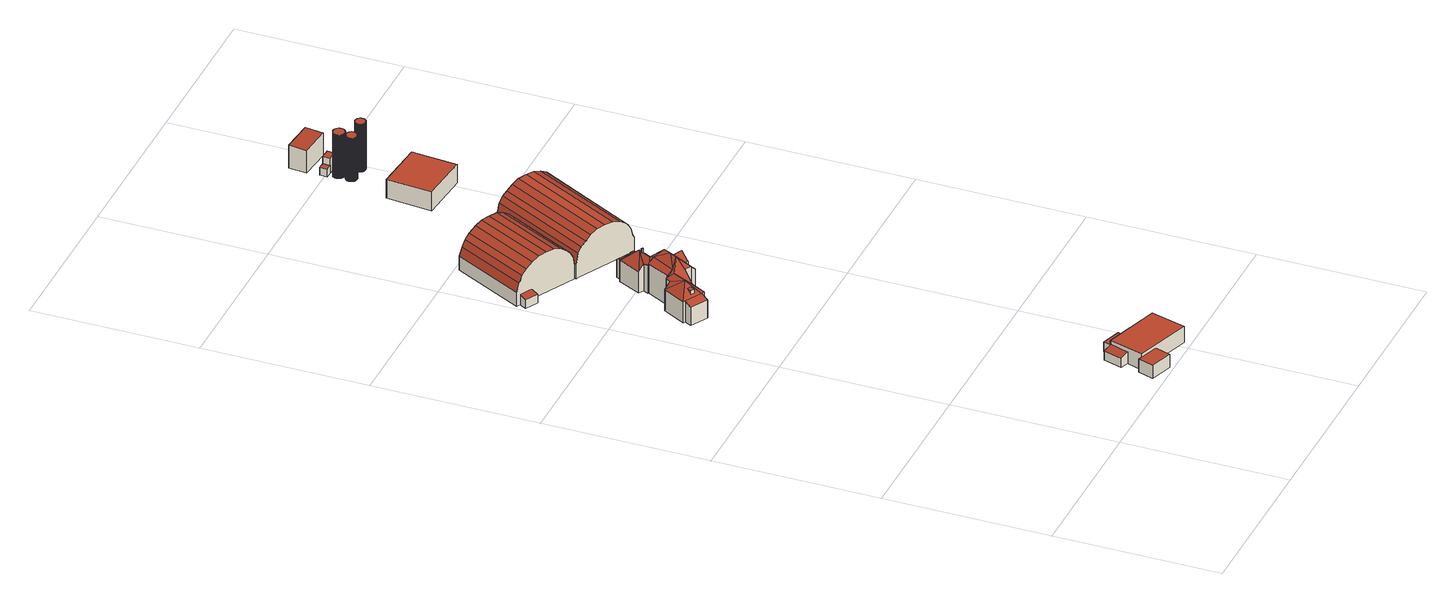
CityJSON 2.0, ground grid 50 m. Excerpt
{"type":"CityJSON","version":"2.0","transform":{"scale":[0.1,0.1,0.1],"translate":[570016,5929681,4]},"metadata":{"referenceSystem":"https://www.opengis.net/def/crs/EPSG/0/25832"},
"CityObjects":{
"building1":{"type":"Building","attributes":{"Grundfläche 2D":"279.252786","Grundhöhe NN":"5.269"},"geometry":[{"type":"Solid","lod":"3","boundaries":[[[[0,1,2,3]],[[4,5,6,7,8]],[[9,10,11,12,13,14]],[[15,16,17,18]],[[19,20,21,22]],[[0,3,23,24]],[[1,0,24,25]],[[2,1,25,26]],[[5,27,28,6]],[[7,6,28,29]],[[8,7,29,30]],[[4,8,30,31]],[[32,9,14,5,4,31]],[[10,9,32,33]],[[26,34,22,21,35,36,12,11,10,33,23,3,2]],[[17,37,27,5,14,13,12,36,38,18]],[[15,18,38,39]],[[16,15,39,40]],[[17,16,40,37]],[[19,22,34,41]],[[20,19,41,42]],[[21,20,42,35]],[[32,31,30,29,28,27,37,40,39,38,36,35,42,41,34,26,25,24,23,33]]]],"semantics":{"surfaces":[{"type":"RoofSurface"},{"type":"WallSurface"},{"type":"GroundSurface"}],"values":[[0,0,0,0,0,1,1,1,1,1,1,1,1,1,1,1,1,1,1,1,1,1,2]]}}]},
"building2":{"type":"Building","attributes":{"Grundfläche 2D":"238.923069","Grundhöhe NN":"4.701"},"children":["building2-1","building2-2","building2-3"],"geometry":[{"type":"Solid","lod":"3","boundaries":[[[[43,44,45,46,47,48,49]],[[50,44,43]],[[51,52,53,54,47,46,55]],[[56,57,58,59]],[[60,61,57]],[[58,57,61,62]],[[63,64,60]],[[64,65,61,60]],[[66,67,68]],[[69,70,66]],[[71,67,66,70,72,73]],[[74,72,70]],[[75,76,74]],[[76,72,74]],[[77,76,75]],[[78,72,76]],[[79,72,78]],[[80,81,82,83]],[[67,71,73,72,83,82]],[[84,85,61,65,86,87]],[[88,61,85]],[[62,61,88]],[[89,90,91]],[[89,91,92,93,94,95]],[[96,89,86,65]],[[96,90,89]],[[67,82,91]],[[97,96,65,64]],[[98,96,97]],[[99,100,101,102,103,104,51,55,46,45,44,105,106,107,90,96,98]],[[50,108,109,110,111,112,105]],[[105,44,50]],[[68,107,106]],[[68,67,107]],[[83,72,79]],[[107,67,91]],[[91,90,107]],[[89,95,86]],[[82,92,91]],[[95,94,87,86]],[[81,93,92,82]],[[109,108,50,43,49]],[[104,103,53,52,51]],[[47,54,53,103,102,110,109,49,48]],[[57,56,113,114]],[[60,57,114,115]],[[63,60,115,116]],[[64,63,116,117]],[[97,64,117,118]],[[98,97,118,119]],[[99,98,119,120]],[[100,99,120,121]],[[101,100,121,122]],[[102,101,122,123]],[[110,102,123,124]],[[111,110,124,125]],[[112,111,125,126]],[[105,112,126,127]],[[106,105,127,128]],[[68,106,128,129]],[[66,68,129,130]],[[69,66,130,131]],[[70,69,131,132]],[[74,70,132,133]],[[75,74,133,134]],[[77,75,134,135]],[[76,77,135,136]],[[78,76,136,137]],[[79,78,137,138]],[[83,79,138,139]],[[80,83,139,140]],[[81,80,140,141]],[[94,93,81,141,142,87]],[[84,87,142,143]],[[85,84,143,144]],[[88,85,144,145]],[[62,88,145,146]],[[58,62,146,147]],[[59,58,147,148]],[[56,59,148,113]],[[133,132,131,130,129,128,127,126,125,124,123,122,121,120,119,118,117,116,115,114,113,148,147,146,145,144,143,142,141,140,139,138,137,136,135,134]]]],"semantics":{"surfaces":[{"type":"RoofSurface"},{"type":"WallSurface"},{"type":"GroundSurface"}],"values":[[0,0,0,0,0,0,0,0,0,0,0,0,0,0,0,0,0,0,0,0,0,0,0,0,0,0,0,0,0,0,0,0,0,0,0,0,0,1,1,1,1,1,1,1,1,1,1,1,1,1,1,1,1,1,1,1,1,1,1,1,1,1,1,1,1,1,1,1,1,1,1,1,1,1,1,1,1,1,1,1,2]]}}]},
"building2-1":{"type":"BuildingInstallation","parents":["building2"],"geometry":[{"type":"MultiSurface","lod":"3","boundaries":[[[149,150,151,152,153,154]],[[155,152,151,150,156,71]],[[153,152,155,157]],[[158,149,154,153,157,73]],[[150,149,158,156]]],"semantics":{"surfaces":[{"type":"RoofSurface"},{"type":"WallSurface"}],"values":[0,1,1,1,1]}}]},
"building2-2":{"type":"BuildingInstallation","parents":["building2"],"geometry":[{"type":"MultiSurface","lod":"3","boundaries":[[[159,160,161,162]],[[162,161,163,164]],[[162,164,159]],[[160,163,161]]],"semantics":{"surfaces":[{"type":"RoofSurface"},{"type":"WallSurface"}],"values":[0,1,1,1]}}]},
"building2-3":{"type":"BuildingInstallation","parents":["building2"],"geometry":[{"type":"MultiSurface","lod":"3","boundaries":[[[165,166,167,168]],[[166,169,167]],[[168,170,165]],[[166,165,170,169]]],"semantics":{"surfaces":[{"type":"RoofSurface"},{"type":"WallSurface"}],"values":[0,1,1,1]}}]},
"building3":{"type":"Building","attributes":{"Grundfläche 2D":"504.035722","Grundhöhe NN":"5.542"},"geometry":[{"type":"Solid","lod":"3","boundaries":[[[[171,172,173,174]],[[172,175,176,173]],[[175,177,178,176]],[[177,179,180,178]],[[179,181,182,180]],[[181,183,184,182]],[[183,185,186,184]],[[185,187,188,186]],[[187,189,190,188]],[[189,191,192,190]],[[192,191,193,194,195]],[[193,196,197,194]],[[198,199,200,201]],[[196,193,191,189,187,185,183,181,179,177,175,172,171,202,203]],[[197,196,203,204]],[[205,201,200,206,207,174,173,176,178,180,182,184,186,188,190,192,195,194,197,204,208]],[[171,174,207,202]],[[198,201,205,209]],[[199,198,209,210]],[[200,199,210,206]],[[210,209,205,208,204,203,202,207,206]]]],"semantics":{"surfaces":[{"type":"RoofSurface"},{"type":"WallSurface"},{"type":"GroundSurface"}],"values":[[0,0,0,0,0,0,0,0,0,0,0,0,0,1,1,1,1,1,1,1,2]]}}]},
"building4":{"type":"Building","attributes":{"Grundfläche 2D":"686.139429","Grundhöhe NN":"5.403"},"geometry":[{"type":"Solid","lod":"3","boundaries":[[[[211,212,213,214]],[[215,211,214,216]],[[217,215,216,218]],[[219,217,218,220]],[[221,219,220,222]],[[223,221,222,224]],[[225,223,224,226]],[[227,225,226,228]],[[229,227,228,230]],[[231,229,230,232]],[[233,231,232,234]],[[235,233,234,236]],[[237,235,236,238]],[[239,240,238,236,234,232,230,228,226,224,222,220,218,216,214,213,241,242]],[[237,238,240,243]],[[212,211,215,217,219,221,223,225,227,229,231,233,235,237,243,244]],[[213,212,244,241]],[[240,239,242,241,244,243]]]],"semantics":{"surfaces":[{"type":"RoofSurface"},{"type":"WallSurface"},{"type":"GroundSurface"}],"values":[[0,0,0,0,0,0,0,0,0,0,0,0,0,1,1,1,1,2]]}}]},
"building5":{"type":"Building","attributes":{"Grundfläche 2D":"211.695597","Grundhöhe NN":"6.324"},"geometry":[{"type":"Solid","lod":"3","boundaries":[[[[245,246,247,248]],[[249,250,248,247]],[[250,251,245,248]],[[251,252,246,245]],[[252,249,247,246]],[[252,251,250,249]]]],"semantics":{"surfaces":[{"type":"RoofSurface"},{"type":"WallSurface"},{"type":"GroundSurface"}],"values":[[0,1,1,1,1,2]]}}]},
"building6":{"type":"Building","attributes":{"Grundfläche 2D":"8.446746","Grundhöhe NN":"6.352"},"geometry":[{"type":"Solid","lod":"3","boundaries":[[[[253,254,255,256,257,258,259,260,261,262,263,264,265,266,267,268,269,270,271,272,273,274,275,276,277,278,279,280,281,282,283,284,285,286,287,288,289,290,291,292,293,294,295,296,297,298,299,300,301,302,303,304,305,306,307,308,309,310,311,312,313,314,315,316,317,318,319,320,321,322,323,324,325,326,327,328,329,330,331,332,333,334,335,336,337,338,339,340,341,342,343,344,345,346,347,348,349]],[[350,351,260,259]],[[351,352,261,260]],[[352,353,262,261]],[[353,354,263,262]],[[354,355,264,263]],[[355,356,265,264]],[[356,357,266,265]],[[358,350,259,258]],[[359,360,254,253]],[[360,361,255,254]],[[361,362,256,255]],[[362,363,257,256]],[[363,358,258,257]],[[357,364,267,266]],[[364,365,268,267]],[[365,366,269,268]],[[366,367,270,269]],[[367,368,271,270]],[[368,369,272,271]],[[369,370,273,272]],[[370,371,274,273]],[[371,372,275,274]],[[372,373,276,275]],[[373,374,277,276]],[[374,375,278,277]],[[375,376,279,278]],[[376,377,280,279]],[[377,378,281,280]],[[378,379,282,281]],[[379,380,283,282]],[[380,381,284,283]],[[381,382,285,284]],[[382,383,286,285]],[[383,384,287,286]],[[384,385,288,287]],[[385,386,289,288]],[[386,387,290,289]],[[387,388,291,290]],[[388,389,292,291]],[[389,390,293,292]],[[390,391,294,293]],[[391,392,295,294]],[[392,393,296,295]],[[393,394,297,296]],[[394,395,298,297]],[[395,396,299,298]],[[396,397,300,299]],[[397,398,301,300]],[[398,399,302,301]],[[399,400,303,302]],[[400,401,304,303]],[[401,402,305,304]],[[402,403,306,305]],[[403,404,307,306]],[[404,405,308,307]],[[405,406,309,308]],[[406,407,310,309]],[[407,408,311,310]],[[408,409,312,311]],[[409,410,313,312]],[[410,411,314,313]],[[411,412,315,314]],[[412,413,316,315]],[[413,414,317,316]],[[414,415,318,317]],[[415,416,319,318]],[[416,417,320,319]],[[417,418,321,320]],[[418,419,322,321]],[[419,420,323,322]],[[420,421,324,323]],[[421,422,325,324]],[[422,423,326,325]],[[423,424,327,326]],[[424,425,328,327]],[[425,426,329,328]],[[426,427,330,329]],[[427,428,331,330]],[[428,429,332,331]],[[429,430,333,332]],[[430,431,334,333]],[[431,432,335,334]],[[432,433,336,335]],[[433,434,337,336]],[[434,435,338,337]],[[435,436,339,338]],[[436,437,340,339]],[[437,438,341,340]],[[438,439,342,341]],[[439,440,343,342]],[[440,441,344,343]],[[441,442,345,344]],[[442,443,346,345]],[[443,444,347,346]],[[444,445,348,347]],[[445,446,349,348]],[[446,359,253,349]],[[444,443,442,441,440,439,438,437,436,435,434,433,432,431,430,429,428,427,426,425,424,423,422,421,420,419,418,417,416,415,414,413,412,411,410,409,408,407,406,405,404,403,402,401,400,399,398,397,396,395,394,393,392,391,390,389,388,387,386,385,384,383,382,381,380,379,378,377,376,375,374,373,372,371,370,369,368,367,366,365,364,357,356,355,354,353,352,351,350,358,363,362,361,360,359,446,445]]]],"semantics":{"surfaces":[{"type":"RoofSurface"},{"type":"WallSurface"},{"type":"GroundSurface"}],"values":[[0,1,1,1,1,1,1,1,1,1,1,1,1,1,1,1,1,1,1,1,1,1,1,1,1,1,1,1,1,1,1,1,1,1,1,1,1,1,1,1,1,1,1,1,1,1,1,1,1,1,1,1,1,1,1,1,1,1,1,1,1,1,1,1,1,1,1,1,1,1,1,1,1,1,1,1,1,1,1,1,1,1,1,1,1,1,1,1,1,1,1,1,1,1,1,1,1,1,2]]}}]},
"building7":{"type":"Building","attributes":{"Grundfläche 2D":"9.707721","Grundhöhe NN":"6.362"},"geometry":[{"type":"Solid","lod":"3","boundaries":[[[[447,448,449,450,451,452,453,454,455,456,457,458,459,460,461,462,463,464,465,466,467,468,469,470,471,472,473,474,475,476,477,478,479,480,481,482,483,484,485,486,487,488,489,490,491,492,493,494,495,496,497,498,499,500,501,502,503,504,505,506,507,508,509,510,511,512,513,514,515,516,517,518,519,520,521,522,523,524,525,526,527,528,529,530,531,532,533,534,535,536,537,538,539,540,541,542,543,544,545]],[[546,547,451,450]],[[547,548,452,451]],[[548,549,453,452]],[[549,550,454,453]],[[550,551,455,454]],[[551,552,456,455]],[[552,553,457,456]],[[553,554,458,457]],[[555,556,533,532]],[[556,557,534,533]],[[557,558,535,534]],[[558,559,536,535]],[[559,560,537,536]],[[560,561,538,537]],[[562,546,450,449]],[[561,563,539,538]],[[563,564,540,539]],[[564,565,541,540]],[[565,566,542,541]],[[566,567,543,542]],[[567,568,544,543]],[[568,569,545,544]],[[569,570,447,545]],[[570,571,448,447]],[[571,562,449,448]],[[554,572,459,458]],[[572,573,460,459]],[[573,574,461,460]],[[574,575,462,461]],[[575,576,463,462]],[[576,577,464,463]],[[577,578,465,464]],[[578,579,466,465]],[[579,580,467,466]],[[580,581,468,467]],[[581,582,469,468]],[[582,583,470,469]],[[583,584,471,470]],[[584,585,472,471]],[[585,586,473,472]],[[586,587,474,473]],[[587,588,475,474]],[[588,589,476,475]],[[589,590,477,476]],[[590,591,478,477]],[[591,592,479,478]],[[592,593,480,479]],[[593,594,481,480]],[[594,595,482,481]],[[595,596,483,482]],[[596,597,484,483]],[[597,598,485,484]],[[598,599,486,485]],[[599,600,487,486]],[[600,601,488,487]],[[601,602,489,488]],[[602,603,490,489]],[[603,604,491,490]],[[604,605,492,491]],[[605,606,493,492]],[[606,607,494,493]],[[607,608,495,494]],[[608,609,496,495]],[[609,610,497,496]],[[610,611,498,497]],[[611,612,499,498]],[[612,613,500,499]],[[613,614,501,500]],[[614,615,502,501]],[[615,616,503,502]],[[616,617,504,503]],[[617,618,505,504]],[[618,619,506,505]],[[619,620,507,506]],[[620,621,508,507]],[[621,622,509,508]],[[622,623,510,509]],[[623,624,511,510]],[[624,625,512,511]],[[625,626,513,512]],[[626,627,514,513]],[[627,628,515,514]],[[628,629,516,515]],[[629,630,517,516]],[[630,631,518,517]],[[631,632,519,518]],[[632,633,520,519]],[[633,634,521,520]],[[634,635,522,521]],[[635,636,523,522]],[[636,637,524,523]],[[637,638,525,524]],[[638,639,526,525]],[[639,640,527,526]],[[640,641,528,527]],[[641,642,529,528]],[[642,643,530,529]],[[643,644,531,530]],[[644,555,532,531]],[[567,566,565,564,563,561,560,559,558,557,556,555,644,643,642,641,640,639,638,637,636,635,634,633,632,631,630,629,628,627,626,625,624,623,622,621,620,619,618,617,616,615,614,613,612,611,610,609,608,607,606,605,604,603,602,601,600,599,598,597,596,595,594,593,592,591,590,589,588,587,586,585,584,583,582,581,580,579,578,577,576,575,574,573,572,554,553,552,551,550,549,548,547,546,562,571,570,569,568]]]],"semantics":{"surfaces":[{"type":"RoofSurface"},{"type":"WallSurface"},{"type":"GroundSurface"}],"values":[[0,1,1,1,1,1,1,1,1,1,1,1,1,1,1,1,1,1,1,1,1,1,1,1,1,1,1,1,1,1,1,1,1,1,1,1,1,1,1,1,1,1,1,1,1,1,1,1,1,1,1,1,1,1,1,1,1,1,1,1,1,1,1,1,1,1,1,1,1,1,1,1,1,1,1,1,1,1,1,1,1,1,1,1,1,1,1,1,1,1,1,1,1,1,1,1,1,1,1,1,2]]}}]},
"building8":{"type":"Building","attributes":{"Grundfläche 2D":"4.564146","Grundhöhe NN":"6.368"},"geometry":[{"type":"Solid","lod":"3","boundaries":[[[[645,646,647,648]],[[649,650,648,647]],[[650,651,645,648]],[[651,652,646,645]],[[652,649,647,646]],[[652,651,650,649]]]],"semantics":{"surfaces":[{"type":"RoofSurface"},{"type":"WallSurface"},{"type":"GroundSurface"}],"values":[[0,1,1,1,1,2]]}}]},
"building9":{"type":"Building","attributes":{"Grundfläche 2D":"6.525938","Grundhöhe NN":"6.381"},"geometry":[{"type":"Solid","lod":"3","boundaries":[[[[653,654,655,656]],[[649,657,656,655]],[[657,658,653,656]],[[658,650,654,653]],[[650,649,655,654]],[[650,658,657,649]]]],"semantics":{"surfaces":[{"type":"RoofSurface"},{"type":"WallSurface"},{"type":"GroundSurface"}],"values":[[0,1,1,1,1,2]]}}]},
"building10":{"type":"Building","attributes":{"Grundfläche 2D":"7.578387","Grundhöhe NN":"6.362"},"geometry":[{"type":"Solid","lod":"3","boundaries":[[[[659,660,661,662,663,664,665,666,667,668,669,670,671,672,673,674,675,676,677,678,679,680,681,682,683,684,685,686,687,688,689,690,691,692,693,694,695,696,697,698,699,700,701,702,703,704,705,706,707,708,709,710,711,712,713,714,715,716,717,718,719,720,721,722,723,724,725,726,727,728,729,730,731,732,733,734,735,736,737,738,739,740,741,742,743,744,745,746,747,748,749,750,751,752,753]],[[754,755,664,663]],[[755,756,665,664]],[[756,757,666,665]],[[757,758,667,666]],[[758,759,668,667]],[[759,760,669,668]],[[760,761,670,669]],[[762,754,663,662]],[[763,764,659,753]],[[764,765,660,659]],[[765,766,661,660]],[[766,762,662,661]],[[761,767,671,670]],[[767,768,672,671]],[[768,769,673,672]],[[769,770,674,673]],[[770,771,675,674]],[[771,772,676,675]],[[772,773,677,676]],[[773,774,678,677]],[[774,775,679,678]],[[775,776,680,679]],[[776,777,681,680]],[[777,778,682,681]],[[778,779,683,682]],[[779,780,684,683]],[[780,781,685,684]],[[781,782,686,685]],[[782,783,687,686]],[[783,784,688,687]],[[784,785,689,688]],[[785,786,690,689]],[[786,787,691,690]],[[787,788,692,691]],[[788,789,693,692]],[[789,790,694,693]],[[790,791,695,694]],[[791,792,696,695]],[[792,793,697,696]],[[793,794,698,697]],[[794,795,699,698]],[[795,796,700,699]],[[796,797,701,700]],[[797,798,702,701]],[[798,799,703,702]],[[799,800,704,703]],[[800,801,705,704]],[[801,802,706,705]],[[802,803,707,706]],[[803,804,708,707]],[[804,805,709,708]],[[805,806,710,709]],[[806,807,711,710]],[[807,808,712,711]],[[808,809,713,712]],[[809,810,714,713]],[[810,811,715,714]],[[811,812,716,715]],[[812,813,717,716]],[[813,814,718,717]],[[814,815,719,718]],[[815,816,720,719]],[[816,817,721,720]],[[817,818,722,721]],[[818,819,723,722]],[[819,820,724,723]],[[820,821,725,724]],[[821,822,726,725]],[[822,823,727,726]],[[823,824,728,727]],[[824,825,729,728]],[[825,826,730,729]],[[826,827,731,730]],[[827,828,732,731]],[[828,829,733,732]],[[829,830,734,733]],[[830,831,735,734]],[[831,832,736,735]],[[832,833,737,736]],[[833,834,738,737]],[[834,835,739,738]],[[835,836,740,739]],[[836,837,741,740]],[[837,838,742,741]],[[838,839,743,742]],[[839,840,744,743]],[[840,841,745,744]],[[841,842,746,745]],[[842,843,747,746]],[[843,844,748,747]],[[844,845,749,748]],[[845,846,750,749]],[[846,847,751,750]],[[847,848,752,751]],[[848,763,753,752]],[[847,846,845,844,843,842,841,840,839,838,837,836,835,834,833,832,831,830,829,828,827,826,825,824,823,822,821,820,819,818,817,816,815,814,813,812,811,810,809,808,807,806,805,804,803,802,801,800,799,798,797,796,795,794,793,792,791,790,789,788,787,786,785,784,783,782,781,780,779,778,777,776,775,774,773,772,771,770,769,768,767,761,760,759,758,757,756,755,754,762,766,765,764,763,848]]]],"semantics":{"surfaces":[{"type":"RoofSurface"},{"type":"WallSurface"},{"type":"GroundSurface"}],"values":[[0,1,1,1,1,1,1,1,1,1,1,1,1,1,1,1,1,1,1,1,1,1,1,1,1,1,1,1,1,1,1,1,1,1,1,1,1,1,1,1,1,1,1,1,1,1,1,1,1,1,1,1,1,1,1,1,1,1,1,1,1,1,1,1,1,1,1,1,1,1,1,1,1,1,1,1,1,1,1,1,1,1,1,1,1,1,1,1,1,1,1,1,1,1,1,1,2]]}}]},
"building11":{"type":"Building","attributes":{"Grundfläche 2D":"54.456565","Grundhöhe NN":"6.343"},"geometry":[{"type":"Solid","lod":"3","boundaries":[[[[849,850,851,852]],[[853,854,852,851]],[[854,855,849,852]],[[855,856,850,849]],[[856,853,851,850]],[[856,855,854,853]]]],"semantics":{"surfaces":[{"type":"RoofSurface"},{"type":"WallSurface"},{"type":"GroundSurface"}],"values":[[0,1,1,1,1,2]]}}]}
},
"vertices":[
[552,135,31],[455,168,31],[452,159,35],[549,127,35],[404,56,55],[347,75,55],[335,79,55],[319,32,55],[388,9,55],[517,18,65],[553,126,61],[549,127,61],[383,182,61],[363,122,63],[347,75,65],[355,188,43],[337,131,43],[363,122,50],[382,179,50],[451,186,44],[394,205,44],[386,182,44],[443,162,44],[549,127,13],[552,135,13],[455,168,13],[452,159,13],[347,75,13],[335,79,13],[319,32,13],[388,9,13],[404,56,13],[517,18,13],[553,126,13],[443,162,13],[386,182,13],[383,182,13],[363,122,13],[382,179,13],[355,188,13],[337,131,13],[451,186,13],[394,205,13],
[277,1415,106],[268,1419,106],[266,1418,108],[237,1406,129],[266,1392,129],[277,1412,108],[278,1415,106],[269,1419,106],[246,1374,106],[254,1370,106],[255,1369,106],[256,1372,108],[245,1376,108],[155,1272,65],[165,1293,76],[114,1321,76],[103,1301,65],[174,1289,76],[158,1339,111],[107,1324,76],[197,1333,76],[196,1333,77],[180,1379,111],[275,1484,77],[228,1471,112],[261,1456,108],[277,1483,76],[299,1527,76],[243,1497,112],[250,1511,112],[244,1501,112],[292,1531,76],[302,1551,64],[240,1558,76],[250,1577,64],[234,1561,76],[199,1491,76],[207,1467,96],[209,1466,98],[210,1467,98],[215,1483,95],[170,1399,95],[161,1384,95],[172,1396,98],[173,1398,98],[145,1393,76],[189,1387,116],[228,1411,140],[226,1458,116],[210,1467,103],[209,1466,103],[173,1398,103],[172,1396,103],[217,1389,140],[210,1361,110],[229,1350,110],[229,1351,110],[244,1344,94],[257,1371,94],[256,1372,95],[255,1369,95],[254,1370,96],[280,1445,108],[280,1446,108],[239,1433,140],[277,1415,96],[278,1415,95],[277,1412,95],[279,1411,92],[293,1438,92],[155,1272,7],[165,1293,7],[174,1289,7],[197,1333,7],[196,1333,7],[210,1361,7],[229,1350,7],[229,1351,7],[244,1344,7],[257,1371,7],[256,1372,7],[277,1412,7],[279,1411,7],[293,1438,7],[280,1445,7],[280,1446,7],[261,1456,7],[275,1484,7],[277,1483,7],[299,1527,7],[292,1531,7],[302,1551,7],[250,1577,7],[240,1558,7],[234,1561,7],[199,1491,7],[215,1483,7],[207,1467,7],[209,1466,7],[173,1398,7],[170,1399,7],[161,1384,7],[145,1393,7],[107,1324,7],[114,1321,7],[103,1301,7],
[243,1501,123],[241,1498,123],[243,1497,123],[245,1496,123],[247,1499,123],[244,1501,123],[245,1496,110],[241,1498,111],[247,1499,110],[243,1501,111],
[157,1323,97],[146,1329,97],[139,1315,94],[150,1309,94],[139,1315,82],[150,1309,82],
[268,1535,91],[259,1540,91],[252,1528,96],[262,1523,96],[259,1540,83],[268,1535,83],
[296,1888,61],[293,1890,87],[184,1678,87],[188,1676,61],[283,1895,107],[174,1683,107],[270,1901,121],[161,1690,121],[252,1910,135],[144,1699,135],[232,1921,144],[124,1709,144],[207,1933,146],[99,1722,146],[183,1946,144],[75,1734,144],[164,1956,135],[55,1744,135],[144,1966,121],[36,1754,121],[130,1973,107],[21,1762,107],[120,1978,87],[12,1767,87],[14,1765,91],[112,1983,61],[3,1771,61],[3,1744,43],[41,1724,43],[52,1746,49],[14,1765,49],[296,1888,15],[112,1983,15],[3,1771,15],[14,1765,15],[52,1746,15],[188,1676,15],[12,1767,15],[3,1744,15],[41,1724,15],
[351,1962,93],[345,1965,61],[192,1672,61],[199,1669,93],[362,1956,110],[209,1664,110],[376,1949,120],[224,1656,120],[392,1940,133],[240,1648,133],[412,1930,143],[260,1637,143],[437,1917,144],[285,1625,144],[461,1904,143],[309,1612,143],[484,1893,133],[332,1600,133],[502,1883,120],[349,1591,120],[510,1879,110],[358,1587,110],[520,1874,93],[367,1582,93],[525,1871,69],[373,1579,69],[529,1869,61],[377,1576,61],[373,1579,14],[377,1576,14],[192,1672,14],[199,1669,14],[529,1869,14],[345,1965,14],
[509,2282,84],[357,2295,84],[345,2157,84],[497,2144,84],[345,2157,23],[497,2144,23],[509,2282,23],[357,2295,23],
[418,2434,165],[417,2434,165],[416,2435,165],[415,2435,165],[414,2435,165],[413,2435,165],[412,2435,165],[411,2435,165],[410,2435,165],[409,2435,165],[408,2435,165],[407,2435,165],[406,2434,165],[405,2434,165],[404,2434,165],[403,2433,165],[402,2433,165],[401,2432,165],[401,2431,165],[400,2431,165],[399,2430,165],[399,2429,165],[398,2428,165],[397,2427,165],[397,2426,165],[396,2426,165],[396,2425,165],[396,2424,165],[395,2423,165],[395,2422,165],[395,2421,165],[395,2420,165],[395,2419,165],[395,2417,165],[395,2416,165],[395,2415,165],[396,2414,165],[396,2413,165],[397,2412,165],[397,2411,165],[398,2410,165],[398,2409,165],[399,2408,165],[400,2407,165],[401,2407,165],[401,2406,165],[402,2405,165],[403,2405,165],[404,2404,165],[405,2404,165],[406,2404,165],[407,2403,165],[408,2403,165],[409,2403,165],[410,2403,165],[411,2403,165],[412,2403,165],[413,2403,165],[414,2403,165],[415,2403,165],[416,2403,165],[417,2404,165],[418,2404,165],[419,2404,165],[420,2405,165],[421,2405,165],[421,2406,165],[422,2407,165],[423,2407,165],[424,2408,165],[424,2409,165],[425,2410,165],[426,2411,165],[426,2412,165],[427,2413,165],[427,2414,165],[427,2415,165],[428,2416,165],[428,2417,165],[428,2418,165],[428,2419,165],[428,2421,165],[428,2422,165],[427,2423,165],[427,2424,165],[427,2425,165],[426,2426,165],[426,2427,165],[425,2428,165],[424,2429,165],[424,2430,165],[423,2431,165],[422,2431,165],[422,2432,165],[421,2433,165],[420,2433,165],[419,2434,165],[412,2435,24],[411,2435,24],[410,2435,24],[409,2435,24],[408,2435,24],[407,2435,24],[406,2434,24],[405,2434,24],[413,2435,24],[418,2434,24],[417,2434,24],[416,2435,24],[415,2435,24],[414,2435,24],[404,2434,24],[403,2433,24],[402,2433,24],[401,2432,24],[401,2431,24],[400,2431,24],[399,2430,24],[399,2429,24],[398,2428,24],[397,2427,24],[397,2426,24],[396,2426,24],[396,2425,24],[396,2424,24],[395,2423,24],[395,2422,24],[395,2421,24],[395,2420,24],[395,2419,24],[395,2417,24],[395,2416,24],[395,2415,24],[396,2414,24],[396,2413,24],[397,2412,24],[397,2411,24],[398,2410,24],[398,2409,24],[399,2408,24],[400,2407,24],[401,2407,24],[401,2406,24],[402,2405,24],[403,2405,24],[404,2404,24],[405,2404,24],[406,2404,24],[407,2403,24],[408,2403,24],[409,2403,24],[410,2403,24],[411,2403,24],[412,2403,24],[413,2403,24],[414,2403,24],[415,2403,24],[416,2403,24],[417,2404,24],[418,2404,24],[419,2404,24],[420,2405,24],[421,2405,24],[421,2406,24],[422,2407,24],[423,2407,24],[424,2408,24],[424,2409,24],[425,2410,24],[426,2411,24],[426,2412,24],[427,2413,24],[427,2414,24],[427,2415,24],[428,2416,24],[428,2417,24],[428,2418,24],[428,2419,24],[428,2421,24],[428,2422,24],[427,2423,24],[427,2424,24],[427,2425,24],[426,2426,24],[426,2427,24],[425,2428,24],[424,2429,24],[424,2430,24],[423,2431,24],[422,2431,24],[422,2432,24],[421,2433,24],[420,2433,24],[419,2434,24],
[419,2474,165],[418,2474,165],[416,2474,165],[415,2474,165],[414,2475,165],[413,2474,165],[412,2474,165],[411,2474,165],[410,2474,165],[409,2474,165],[408,2473,165],[407,2473,165],[406,2472,165],[405,2472,165],[404,2471,165],[403,2471,165],[402,2470,165],[401,2469,165],[401,2468,165],[400,2468,165],[399,2467,165],[399,2466,165],[398,2465,165],[398,2464,165],[397,2463,165],[397,2462,165],[397,2461,165],[396,2459,165],[396,2458,165],[396,2457,165],[396,2456,165],[396,2455,165],[397,2454,165],[397,2453,165],[397,2452,165],[397,2451,165],[398,2450,165],[398,2449,165],[399,2448,165],[399,2447,165],[400,2446,165],[401,2445,165],[402,2444,165],[403,2443,165],[404,2442,165],[405,2442,165],[406,2441,165],[407,2441,165],[408,2440,165],[409,2440,165],[410,2440,165],[411,2440,165],[412,2439,165],[414,2439,165],[415,2439,165],[416,2439,165],[417,2440,165],[418,2440,165],[419,2440,165],[420,2440,165],[421,2441,165],[422,2441,165],[423,2442,165],[424,2442,165],[425,2443,165],[426,2444,165],[426,2445,165],[427,2445,165],[428,2446,165],[429,2447,165],[429,2448,165],[430,2449,165],[430,2450,165],[430,2451,165],[431,2452,165],[431,2453,165],[431,2454,165],[431,2455,165],[431,2457,165],[431,2458,165],[431,2459,165],[431,2460,165],[431,2461,165],[431,2462,165],[430,2463,165],[430,2464,165],[429,2465,165],[429,2466,165],[428,2467,165],[428,2468,165],[427,2469,165],[426,2469,165],[425,2470,165],[424,2471,165],[424,2472,165],[423,2472,165],[422,2473,165],[421,2473,165],[420,2474,165],[415,2474,24],[414,2475,24],[413,2474,24],[412,2474,24],[411,2474,24],[410,2474,24],[409,2474,24],[408,2473,24],[407,2473,24],[430,2464,24],[429,2465,24],[429,2466,24],[428,2467,24],[428,2468,24],[427,2469,24],[426,2469,24],[416,2474,24],[425,2470,24],[424,2471,24],[424,2472,24],[423,2472,24],[422,2473,24],[421,2473,24],[420,2474,24],[419,2474,24],[418,2474,24],[406,2472,24],[405,2472,24],[404,2471,24],[403,2471,24],[402,2470,24],[401,2469,24],[401,2468,24],[400,2468,24],[399,2467,24],[399,2466,24],[398,2465,24],[398,2464,24],[397,2463,24],[397,2462,24],[397,2461,24],[396,2459,24],[396,2458,24],[396,2457,24],[396,2456,24],[396,2455,24],[397,2454,24],[397,2453,24],[397,2452,24],[397,2451,24],[398,2450,24],[398,2449,24],[399,2448,24],[399,2447,24],[400,2446,24],[401,2445,24],[402,2444,24],[403,2443,24],[404,2442,24],[405,2442,24],[406,2441,24],[407,2441,24],[408,2440,24],[409,2440,24],[410,2440,24],[411,2440,24],[412,2439,24],[414,2439,24],[415,2439,24],[416,2439,24],[417,2440,24],[418,2440,24],[419,2440,24],[420,2440,24],[421,2441,24],[422,2441,24],[423,2442,24],[424,2442,24],[425,2443,24],[426,2444,24],[426,2445,24],[427,2445,24],[428,2446,24],[429,2447,24],[429,2448,24],[430,2449,24],[430,2450,24],[430,2451,24],[431,2452,24],[431,2453,24],[431,2454,24],[431,2455,24],[431,2457,24],[431,2458,24],[431,2459,24],[431,2460,24],[431,2461,24],[431,2462,24],[430,2463,24],
[394,2506,49],[392,2483,49],[413,2482,49],[414,2505,49],[413,2482,24],[414,2505,24],[394,2506,24],[392,2483,24],
[443,2503,73],[414,2505,73],[413,2482,73],[441,2480,73],[441,2480,24],[443,2503,24],
[469,2429,179],[468,2429,179],[467,2429,179],[466,2429,179],[465,2430,179],[464,2430,179],[463,2430,179],[462,2429,179],[461,2429,179],[460,2429,179],[459,2429,179],[458,2429,179],[457,2428,179],[456,2428,179],[455,2427,179],[454,2426,179],[453,2425,179],[452,2425,179],[452,2424,179],[451,2423,179],[451,2422,179],[450,2422,179],[450,2421,179],[449,2420,179],[449,2419,179],[449,2418,179],[448,2417,179],[448,2416,179],[448,2415,179],[448,2414,179],[448,2413,179],[448,2412,179],[448,2411,179],[449,2410,179],[449,2409,179],[449,2408,179],[450,2407,179],[450,2406,179],[451,2405,179],[452,2404,179],[452,2403,179],[453,2403,179],[454,2402,179],[455,2401,179],[456,2400,179],[457,2400,179],[458,2400,179],[459,2399,179],[460,2399,179],[461,2399,179],[462,2399,179],[463,2399,179],[464,2399,179],[465,2399,179],[466,2399,179],[467,2399,179],[468,2399,179],[469,2400,179],[470,2400,179],[471,2400,179],[472,2401,179],[473,2401,179],[473,2402,179],[474,2403,179],[475,2403,179],[476,2404,179],[476,2405,179],[477,2406,179],[478,2407,179],[478,2408,179],[478,2409,179],[479,2410,179],[479,2411,179],[479,2412,179],[479,2413,179],[479,2414,179],[479,2415,179],[479,2416,179],[479,2417,179],[479,2418,179],[478,2419,179],[478,2420,179],[478,2421,179],[477,2421,179],[477,2422,179],[476,2423,179],[476,2424,179],[475,2425,179],[474,2425,179],[474,2426,179],[473,2427,179],[472,2427,179],[471,2428,179],[470,2428,179],[469,2428,179],[465,2430,24],[464,2430,24],[463,2430,24],[462,2429,24],[461,2429,24],[460,2429,24],[459,2429,24],[458,2429,24],[466,2429,24],[469,2428,24],[469,2429,24],[468,2429,24],[467,2429,24],[457,2428,24],[456,2428,24],[455,2427,24],[454,2426,24],[453,2425,24],[452,2425,24],[452,2424,24],[451,2423,24],[451,2422,24],[450,2422,24],[450,2421,24],[449,2420,24],[449,2419,24],[449,2418,24],[448,2417,24],[448,2416,24],[448,2415,24],[448,2414,24],[448,2413,24],[448,2412,24],[448,2411,24],[449,2410,24],[449,2409,24],[449,2408,24],[450,2407,24],[450,2406,24],[451,2405,24],[452,2404,24],[452,2403,24],[453,2403,24],[454,2402,24],[455,2401,24],[456,2400,24],[457,2400,24],[458,2400,24],[459,2399,24],[460,2399,24],[461,2399,24],[462,2399,24],[463,2399,24],[464,2399,24],[465,2399,24],[466,2399,24],[467,2399,24],[468,2399,24],[469,2400,24],[470,2400,24],[471,2400,24],[472,2401,24],[473,2401,24],[473,2402,24],[474,2403,24],[475,2403,24],[476,2404,24],[476,2405,24],[477,2406,24],[478,2407,24],[478,2408,24],[478,2409,24],[479,2410,24],[479,2411,24],[479,2412,24],[479,2413,24],[479,2414,24],[479,2415,24],[479,2416,24],[479,2417,24],[479,2418,24],[478,2419,24],[478,2420,24],[478,2421,24],[477,2421,24],[477,2422,24],[476,2423,24],[476,2424,24],[475,2425,24],[474,2425,24],[474,2426,24],[473,2427,24],[472,2427,24],[471,2428,24],[470,2428,24],
[495,2588,98],[396,2597,98],[391,2543,95],[490,2533,95],[391,2543,23],[490,2533,23],[495,2588,23],[396,2597,23]
]}
